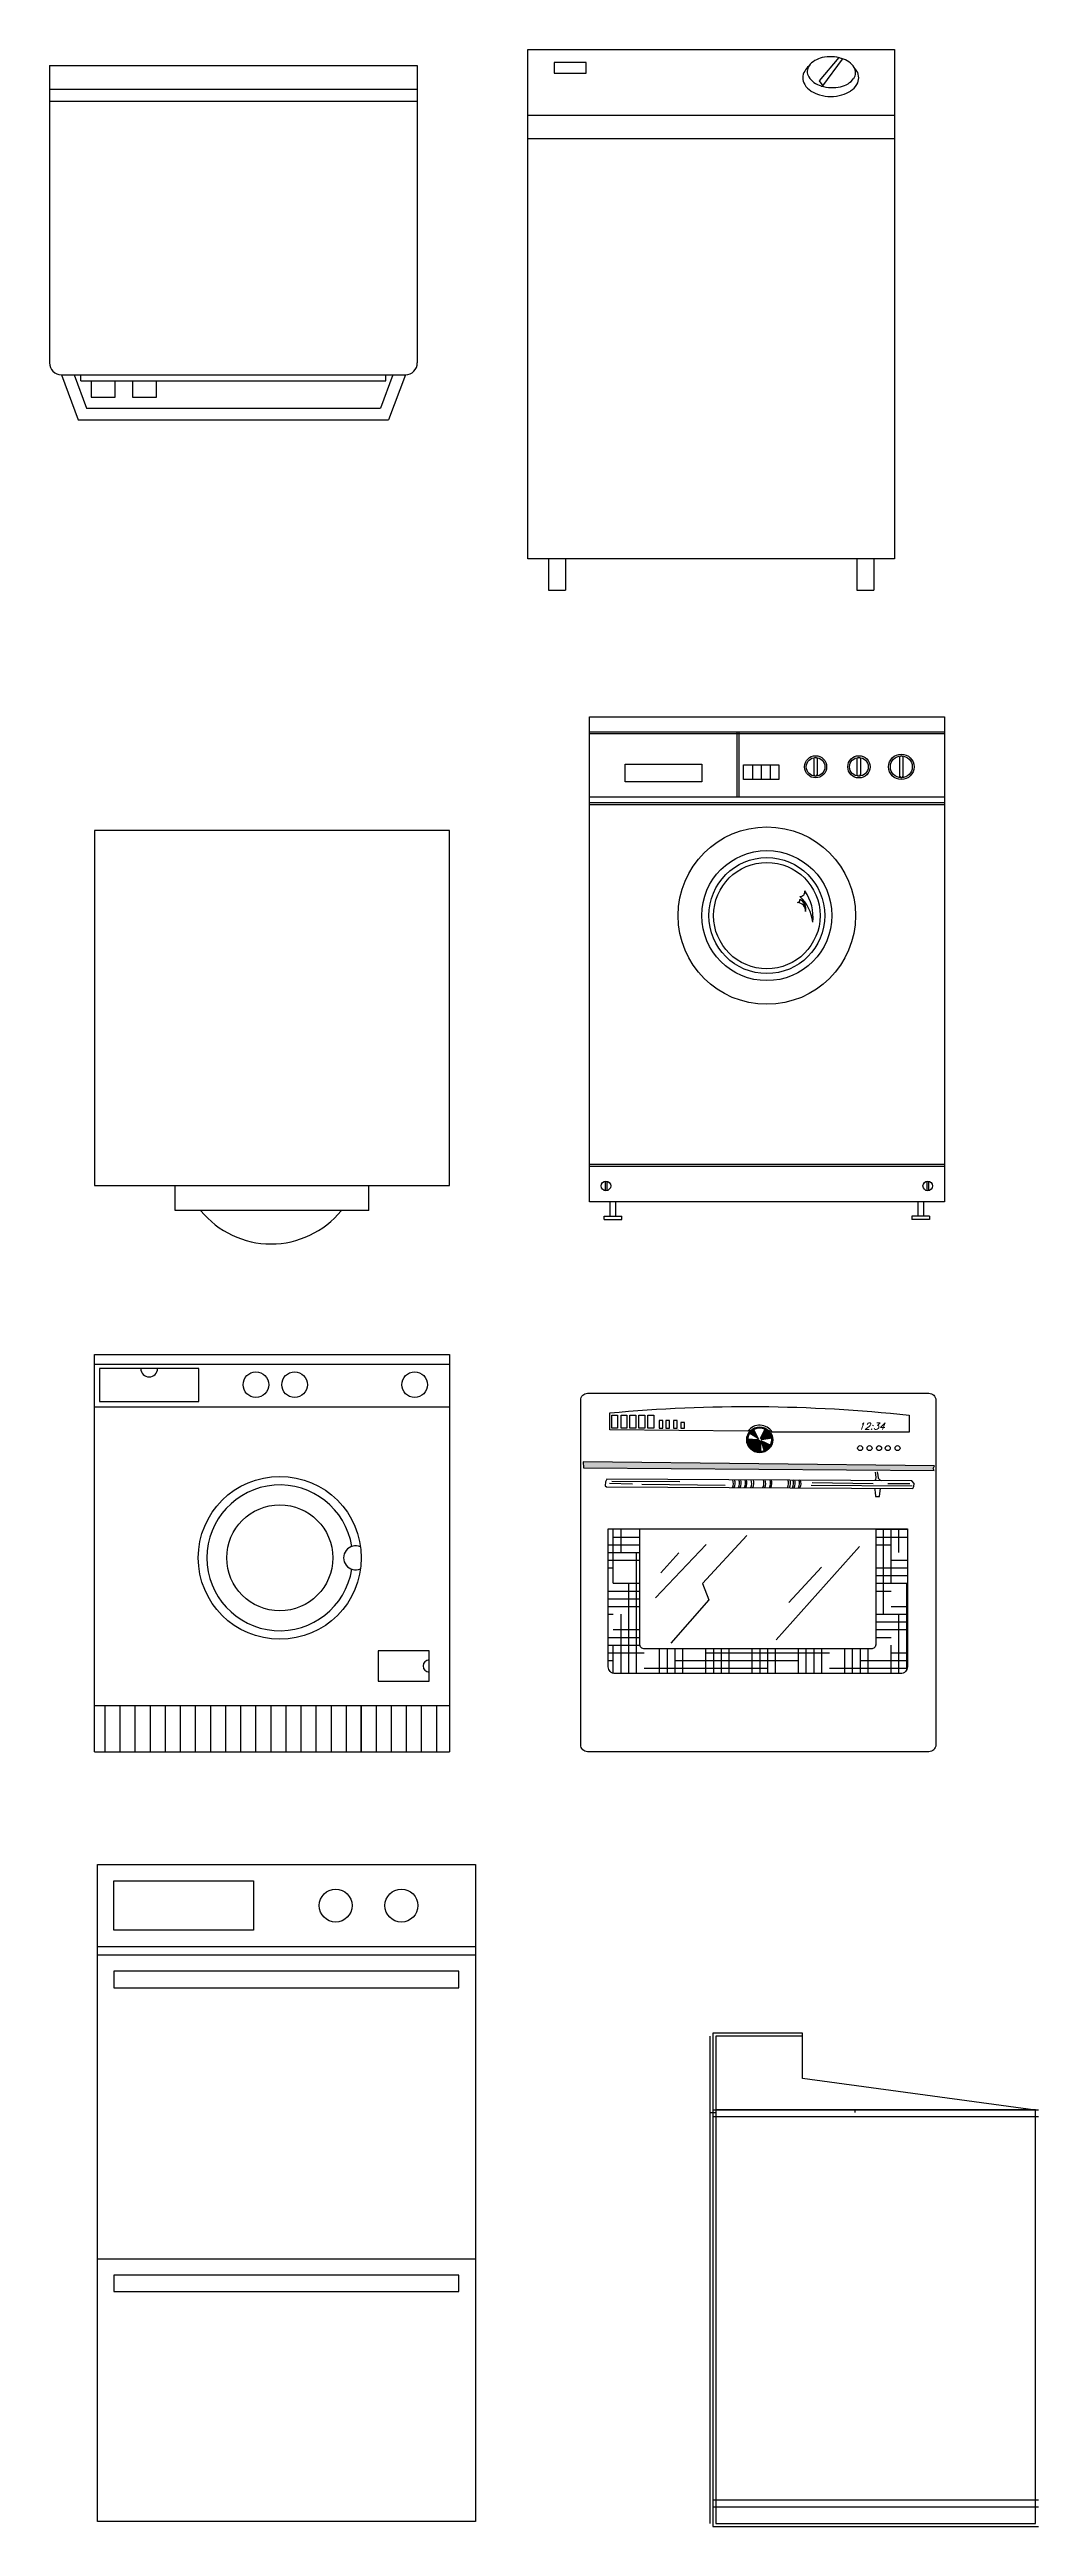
# Model space of a CAD drawing. Header units: millimetres. Extents: x 436 to 8707, y 4337 to 8587.
# Drawn here: x 3052 to 4723, y 4337 to 8526 of the extents above; entities that cross this region are included whole.
import ezdxf

# ---------------------------------------------------------------- set-up
doc = ezdxf.new("R2010")
doc.units = ezdxf.units.MM
doc.linetypes.add('DOT', pattern=[6.35, 0, -6.35])
doc.styles.add('ROMANS', font='romans', dxfattribs={"height": 200})

msp = doc.modelspace()

# ---------------------------------------------------------------- hatches: boundary and pattern name
at = {"lineweight": -2}
h = msp.add_hatch(color=256, dxfattribs=at)
h.dxf.hatch_style = 1
h.paths.add_polyline_path([(4273.9, 6174.8, 1), (4229.9, 6174.8, 1)])
h.paths.add_polyline_path([(4271.9, 6174.8, 1), (4231.9, 6174.8, 1)], flags=16)
h = msp.add_hatch(color=256, dxfattribs=at)
h.dxf.hatch_style = 1
h.paths.add_polyline_path([(4250.1, 6176.3), (4241.6, 6191.9, 0.113136), (4235.2, 6185.7)])
h.paths.add_polyline_path([(4253.1, 6154.9), (4253.1, 6172.4), (4249.5, 6175.4), (4232, 6176.4, 0.020483), (4231.9, 6174.8, 0.430949)])
h.paths.add_polyline_path([(4253.5, 6177.5), (4255, 6175.4), (4271.7, 6177.8, 0.244913), (4260.8, 6192.7)])
h.paths.add_polyline_path([(4254, 6173.8), (4259.2, 6156.2, 0.185142), (4269.8, 6165.8)])
h = msp.add_hatch(color=256, dxfattribs=at)
h.dxf.hatch_style = 1
h.paths.add_polyline_path([(4545.2, 6126.5), (4547.5, 6131), (3953.4, 6137.8), (3954.1, 6127.2), (4546.8, 6122.7)])
at = {"linetype": 'DOT', "lineweight": -2}
h = msp.add_hatch(dxfattribs=at)
h.set_pattern_fill('HOUND,_O', color=256, scale=208.8)
h.set_pattern_definition([(0, (-3407.949, 22009.678), (52.2, 13.05), [208.8, -104.4]), (90, (-3407.949, 22009.678), (-13.05, -52.2), [208.8, -104.4])])
h.paths.add_polyline_path([(3995.9, 5791, 0.414214), (4007.5, 5779.4), (4490, 5779.4, 0.414214), (4501.6, 5791), (4501.6, 6024), (4448.3, 6024), (4448.3, 5829.4, -0.414214), (4440.2, 5821.3), (4057.4, 5821.3, -0.414214), (4049.3, 5829.4), (4049.3, 6024), (3995.9, 6024)])

# ---------------------------------------------------------------- linework, layer by layer
at = {"linetype": 'Continuous'}
for p, q in [((3859.9, 7664.6), (3859.9, 8525.7)), ((3859.9, 8525.7), (4479.9, 8525.7)), ((4479.9, 8525.7), (4479.9, 7664.6)), ((3859.9, 8414.6), (4479.9, 8414.6)), ((3859.9, 8375.3), (4479.9, 8375.3)), ((4479.9, 7664.6), (3859.9, 7664.6)), ((3895, 7664.6), (3895, 7611.3)), ((3923.5, 7664.6), (3923.5, 7611.3)), ((4416.3, 7664.6), (4416.3, 7611.3)), ((4444.8, 7664.6), (4444.8, 7611.3))]:
    msp.add_line(p, q, dxfattribs=at)
for p, q in [((3958.6, 8504.1), (3904.3, 8504.1)), ((3904.3, 8504.1), (3904.3, 8486)), ((3958.6, 8486), (3958.6, 8504.1)), ((4385.8, 8512.4), (4352.6, 8473.1)), ((4358.7, 8464.1), (4391.9, 8509.4)), ((4391.9, 8509.4), (4385.8, 8512.4)), ((3051.6, 8498.6), (3673.2, 8498.6)), ((3051.6, 8498.6), (3051.6, 7995.8)), ((3673.2, 8498.6), (3673.2, 7995.8)), ((3904.3, 8486), (3958.6, 8486)), ((4352.6, 8473.1), (4358.7, 8464.1)), ((3051.6, 8458.6), (3673.2, 8458.6)), ((3051.6, 8438.6), (3673.2, 8438.6)), ((3071.6, 7975.8), (3653.2, 7975.8)), ((3071.6, 7975.8), (3100.1, 7899.3)), ((3093, 7975.8), (3114, 7919.3)), ((3104.7, 7965.8), (3104.7, 7975.8)), ((3104.7, 7965.8), (3620.2, 7965.8)), ((3122, 7965.8), (3122, 7938.1)), ((3162.6, 7938.1), (3162.6, 7965.8)), ((3192, 7965.8), (3192, 7938.1)), ((3232.6, 7938.1), (3232.6, 7965.8)), ((3631.9, 7975.8), (3610.9, 7919.3)), ((3620.2, 7965.8), (3620.2, 7975.8)), ((3653.2, 7975.8), (3624.8, 7899.3)), ((3114, 7919.3), (3610.9, 7919.3)), ((3122, 7938.1), (3162.6, 7938.1)), ((3192, 7938.1), (3232.6, 7938.1)), ((3100.1, 7899.3), (3624.8, 7899.3)), ((3895, 7611.3), (3923.5, 7611.3)), ((4416.3, 7611.3), (4444.8, 7611.3)), ((3964, 6577.2), (3964, 7397.2)), ((3964, 7397.2), (4564, 7397.2)), ((3964, 7372.2), (4564, 7372.2)), ((4214, 7262.2), (4214, 7372.2)), ((4217, 7262.2), (4217, 7372.2)), ((4564, 7397.2), (4564, 6577.2)), ((3964, 7369.2), (4564, 7369.2)), ((4224.5, 7316.3), (4284.5, 7316.3)), ((4343.8, 7299), (4343.8, 7326.6)), ((4349.1, 7326.6), (4349.1, 7299)), ((4416.9, 7299.2), (4416.9, 7326.7)), ((4422.2, 7326.7), (4422.2, 7299.2)), ((4488.7, 7296.2), (4488.7, 7329.4)), ((4494, 7329.4), (4494, 7296.2)), ((3964, 7262.2), (4564, 7262.2)), ((3964, 7252.2), (4564, 7252.2)), ((3964, 7249.2), (4564, 7249.2)), ((3127.8, 7205.1), (3127.8, 6605.1)), ((3727.8, 7205.1), (3127.8, 7205.1)), ((3727.8, 6605.1), (3727.8, 7205.1)), ((4564, 6640.2), (3964, 6640.2)), ((4564, 6637.2), (3964, 6637.2)), ((3127.8, 6605.1), (3727.8, 6605.1)), ((3264.2, 6562.3), (3264.2, 6605.1)), ((3591.4, 6562.3), (3591.4, 6605.1)), ((4564, 6577.2), (3964, 6577.2)), ((3990.6, 6611.9), (3990.6, 6596.2)), ((3993.6, 6611.9), (3993.6, 6596.2)), ((3999, 6553.2), (3999, 6577.2)), ((4009, 6553.2), (4009, 6577.2)), ((4519, 6577.2), (4519, 6553.2)), ((4529, 6577.2), (4529, 6553.2)), ((4534.4, 6611.9), (4534.4, 6596.2)), ((4537.4, 6611.9), (4537.4, 6596.2)), ((3591.4, 6562.3), (3264.2, 6562.3)), ((3989, 6553.2), (4019, 6553.2)), ((3989, 6547.2), (3989, 6553.2)), ((3989, 6547.2), (4019, 6547.2)), ((4019, 6547.2), (4019, 6553.2)), ((4539, 6553.2), (4509, 6553.2)), ((4509, 6553.2), (4509, 6547.2)), ((4539, 6547.2), (4509, 6547.2)), ((4539, 6553.2), (4539, 6547.2)), ((3127.8, 5647.4), (3127.8, 6319.1)), ((3127.8, 6319.1), (3727.8, 6319.1)), ((3127.8, 6302.9), (3727.8, 6302.9)), ((3727.8, 6319.1), (3727.8, 5647.4)), ((3127.8, 6230.4), (3727.8, 6230.4)), ((3727.8, 5725), (3127.8, 5725)), ((3145, 5725), (3145, 5647.4)), ((3170.5, 5725), (3170.5, 5647.4)), ((3196, 5725), (3196, 5647.4)), ((3221.5, 5725), (3221.5, 5647.4)), ((3247, 5725), (3247, 5647.4)), ((3272.4, 5725), (3272.4, 5647.4)), ((3297.9, 5725), (3297.9, 5647.4)), ((3323.4, 5725), (3323.4, 5647.4)), ((3348.9, 5725), (3348.9, 5647.4)), ((3374.4, 5725), (3374.4, 5647.4)), ((3399.9, 5725), (3399.9, 5647.4)), ((3425.4, 5725), (3425.4, 5647.4)), ((3450.9, 5725), (3450.9, 5647.4)), ((3476.4, 5725), (3476.4, 5647.4)), ((3501.9, 5725), (3501.9, 5647.4)), ((3527.4, 5725), (3527.4, 5647.4)), ((3552.9, 5725), (3552.9, 5647.4)), ((3578, 5725), (3578, 5647.4)), ((3578.4, 5725), (3578.4, 5647.4)), ((3603.4, 5725), (3603.4, 5647.4)), ((3628.9, 5725), (3628.9, 5647.4)), ((3654.4, 5725), (3654.4, 5647.4)), ((3679.9, 5725), (3679.9, 5647.4)), ((3705.4, 5725), (3705.4, 5647.4)), ((3127.8, 5647.4), (3727.8, 5647.4)), ((3132.4, 4345.4), (3132.4, 5456.5)), ((3132.4, 5456.5), (3771.3, 5456.5)), ((3771.3, 5456.5), (3771.3, 4345.4)), ((3160.2, 5428.8), (3396.3, 5428.8)), ((3160.2, 5345.4), (3160.2, 5428.8)), ((3396.3, 5428.8), (3396.3, 5345.4)), ((3396.3, 5345.4), (3160.2, 5345.4)), ((3132.4, 5317.7), (3771.3, 5317.7)), ((3132.4, 5303.8), (3771.3, 5303.8)), ((3743.5, 5276), (3160.2, 5276)), ((3160.2, 5276), (3160.2, 5248.2)), ((3160.2, 5248.2), (3743.5, 5248.2)), ((3743.5, 5248.2), (3743.5, 5276)), ((4167.7, 5166.6), (4167.7, 4342.2)), ((4172.7, 5171.6), (4172.7, 4337.2)), ((4324.5, 5171.6), (4172.7, 5171.6)), ((4177.7, 5166.6), (4177.7, 4342.2)), ((4324.5, 5166.6), (4177.7, 5166.6)), ((4324.5, 5094.7), (4324.5, 5171.6)), ((4718, 5041.2), (4324.5, 5094.7)), ((4167.7, 5037.2), (4177.7, 5037.2)), ((4723, 5041.2), (4172.7, 5041.2)), ((4723, 5029.8), (4172.7, 5029.8)), ((4177.7, 5042.2), (4718, 5042.2)), ((4412.7, 5041.2), (4412.7, 5037.2)), ((4718, 4342.2), (4718, 5041.2)), ((3132.4, 4789.9), (3771.3, 4789.9)), ((3743.5, 4762.1), (3160.2, 4762.1)), ((3160.2, 4762.1), (3160.2, 4734.3)), ((3160.2, 4734.3), (3743.5, 4734.3)), ((3743.5, 4734.3), (3743.5, 4762.1)), ((4723, 4381.5), (4172.7, 4381.5)), ((4723, 4370), (4172.7, 4370)), ((3771.3, 4345.4), (3132.4, 4345.4)), ((4172.7, 4337.2), (4723, 4337.2)), ((4177.7, 4342.2), (4718, 4342.2))]:
    msp.add_line(p, q)
at = {"lineweight": -2}
for p, q in [((4230, 6176.6), (4249.5, 6175.4)), ((4250.1, 6176.3), (4233.5, 6186.8)), ((4250.1, 6176.3), (4240.7, 6193.7)), ((4249.5, 6175.4), (4253.1, 6172.4)), ((4253.1, 6172.4), (4253.1, 6152.8)), ((4253.5, 6177.5), (4261.7, 6194.5)), ((4253.5, 6177.5), (4255, 6175.4)), ((4254, 6173.8), (4259.8, 6154.3)), ((4254, 6173.8), (4271.6, 6164.9)), ((4255, 6175.4), (4273.7, 6178.1)), ((3991.4, 6103.5), (3991, 6096.8)), ((3991, 6096.8), (3993, 6095)), ((3993.5, 6108.5), (3991.4, 6103.5)), ((3993, 6095), (4510.5, 6092.7)), ((4509.3, 6105.3), (3993.5, 6108.5)), ((4512.8, 6100.8), (4509.3, 6105.3)), ((4510.5, 6092.7), (4512.7, 6096.1)), ((4512.7, 6096.1), (4512.8, 6100.8))]:
    msp.add_line(p, q, dxfattribs=at)
for points in [[(4024.4, 7317.3), (4154.4, 7317.3), (4154.4, 7287.3), (4024.4, 7287.3)], [(3136.2, 6295.2), (3136.2, 6239.6), (3303.9, 6239.6), (3303.9, 6295.2)], [(3693.3, 5766.4), (3693.3, 5818.2), (3607, 5818.2), (3607, 5766.4)]]:
    msp.add_lwpolyline(points, close=True)
for points in [[(4284.5, 7291.3), (4224.5, 7291.3), (4224.5, 7316.3)], [(4239.5, 7316.3), (4239.5, 7291.3)], [(4254.5, 7316.3), (4254.5, 7291.3)], [(4269.5, 7316.3), (4269.5, 7291.3)], [(4284.5, 7316.3), (4284.5, 7291.3)]]:
    msp.add_lwpolyline(points)
for points in [[(3961, 6253.5), (4538, 6253.5, -0.414214), (4549.6, 6241.9), (4549.6, 5659, -0.414214), (4538, 5647.4), (3961, 5647.4, -0.414214), (3949.4, 5659), (3949.4, 6241.9, -0.414214)], [(3998.8, 6191.6), (3998.8, 6220.4, -0.049484), (4504.3, 6216.6), (4504.3, 6187.8), (4272.8, 6187.8, 0.537919), (4232.1, 6189.4)], [(3995.9, 6024), (4501.6, 6024), (4501.6, 5791, -0.414214), (4490, 5779.4), (4007.5, 5779.4, -0.414214), (3995.9, 5791)]]:
    msp.add_lwpolyline(points, format="xyb", close=True, dxfattribs=at)
for points in [[(4002, 6216.4), (4011.8, 6216.4), (4011.8, 6194.2), (4002, 6194.2)], [(4017.6, 6216.4), (4027.5, 6216.4), (4027.5, 6194.2), (4017.6, 6194.2)], [(4032.5, 6216.4), (4042.3, 6216.4), (4042.3, 6194.2), (4032.5, 6194.2)], [(4047.9, 6216.4), (4057.7, 6216.4), (4057.7, 6194.2), (4047.9, 6194.2)], [(4063, 6216.4), (4072.8, 6216.4), (4072.8, 6194.2), (4063, 6194.2)], [(4082, 6194.2), (4088.2, 6194.2), (4088.2, 6207.2), (4082, 6207.2)], [(4093, 6194.2), (4099.3, 6194.2), (4099.3, 6207.2), (4093, 6207.2)], [(4106.2, 6194.2), (4112.5, 6194.2), (4112.5, 6207.2), (4106.2, 6207.2)], [(4118.5, 6194.2), (4124.8, 6194.2), (4124.8, 6204.3), (4118.5, 6204.3)], [(4545.2, 6126.5), (4547.5, 6131), (3953.4, 6137.8), (3954.1, 6127.2), (4546.8, 6122.7)]]:
    msp.add_lwpolyline(points, close=True, dxfattribs=at)
for points in [[(4446.9, 6120.2), (4448.1, 6111.4), (4447.5, 6107.3), (4446.5, 6106.6), (4446.5, 6105.8)], [(4450.4, 6120.4), (4451.7, 6114.8), (4451.9, 6110.2), (4454.6, 6107.9), (4456.3, 6106.8), (4458, 6105.8), (4458, 6105.6)], [(4036.7, 6099.7), (3997.9, 6101)], [(4001.9, 6105), (4117.1, 6104.4)], [(4193.4, 6097.7), (4052.8, 6099)], [(4509.4, 6096.3), (4338.7, 6097.7)], [(4340.7, 6102.4), (4443.8, 6101)], [(4445.8, 6093), (4446.9, 6086.5), (4447.6, 6079.2), (4454.4, 6079.2), (4456.3, 6093)], [(4468.5, 6101), (4505.4, 6101)], [(4161.5, 5997.6), (4075.7, 5907.3)], [(4230.4, 6013), (4155.4, 5931.8), (4166.1, 5904.2), (4101.8, 5830.7)], [(4420.4, 5994.6), (4279.5, 5836.8)], [(4115.5, 5983.9), (4084.9, 5950.1)], [(4356.1, 5959.3), (4300.9, 5899.6)]]:
    msp.add_lwpolyline(points, dxfattribs=at)
msp.add_lwpolyline([(4448.3, 6024), (4448.3, 5829.4, -0.414214), (4440.2, 5821.3), (4057.4, 5821.3, -0.414214), (4049.3, 5829.4), (4049.3, 6024)], format="xyb", dxfattribs=at)
for centre, radius in [((4346.4, 7312.8), 18.7), ((4419.6, 7312.8), 18.8), ((4491.3, 7312.8), 21.5), ((4491.3, 7312.8), 18.5), ((4346.4, 7312.8), 15.7), ((4419.6, 7312.8), 15.8), ((4264, 7061.2), 150), ((4264, 7061.2), 110), ((4264, 7061.2), 98), ((4264, 7061.2), 90), ((3992.1, 6604), 8), ((4535.9, 6604), 8), ((3400.4, 6268), 21.6), ((3465.8, 6268), 21.6), ((3668.7, 6268), 21.6), ((3440.8, 5975.2), 137.7), ((3440.8, 5975.2), 89.6), ((3535.2, 5387.1), 27.8), ((3646.3, 5387.1), 27.8)]:
    msp.add_circle(centre, radius)
for centre, radius in [((4251.9, 6174.8), 22), ((4251.9, 6174.8), 20), ((4421.7, 6160.7), 4.25), ((4437.6, 6160.7), 4.25), ((4453.6, 6160.7), 4.25), ((4468.4, 6160.7), 4.25), ((4484.9, 6160.7), 4.25)]:
    msp.add_circle(centre, radius, dxfattribs=at)
for centre, radius, start, end in [((4360.4, 8480.6), 30.6, 120.4549, 144.9241), ((4367.5, 8468.6), 44.5, 102.7032, 120.4549), ((4371.7, 8449.9), 63.7, 73.0568, 102.7313), ((4377.3, 8468.3), 44.5, 55.3051, 73.0568), ((4385.2, 8479.7), 30.6, 30.8358, 55.3051), ((4346.2, 8478), 21.5, 148.1599, 211.8225), ((4358.6, 8470.3), 36.1, 130.9538, 148.1599), ((4358.6, 8485.7), 36.1, 211.8401, 236.2962), ((4349.4, 8488.4), 17.1, 144.9241, 210.8485), ((4361, 8495.3), 30.6, 210.8358, 235.3051), ((4368.9, 8506.7), 44.5, 235.3051, 253.0568), ((4374.5, 8525), 63.7, 253.0568, 282.6974), ((4378.7, 8506.3), 44.5, 282.7032, 300.4549), ((4385.7, 8494.4), 30.6, 300.4549, 324.9241), ((4385.5, 8485.7), 36.1, 303.7038, 328.1599), ((4396.8, 8486.6), 17.1, 324.9241, 30.8145), ((4385.5, 8470.3), 36.1, 31.8401, 43.9081), ((4397.9, 8478), 21.5, 328.1599, 31.8458), ((4366.7, 8497.8), 50.7, 236.2962, 254.5553), ((4372, 8517.1), 70.7, 254.5553, 285.4476), ((4377.4, 8497.8), 50.7, 285.4447, 303.7038), ((3071.6, 7995.8), 20, 180, 270), ((3653.2, 7995.8), 20, 270, 0), ((4491.3, 7328.6), 2.78, 18.0218, 161.9782), ((4346.4, 7325.8), 2.78, 18.0218, 161.9782), ((4346.4, 7299.9), 2.79, 198.4532, 341.5468), ((4419.6, 7325.9), 2.78, 18.0218, 161.9782), ((4419.6, 7300.1), 2.79, 198.4532, 341.5468), ((4491.3, 7297.1), 2.79, 198.4532, 341.5468), ((4315.2, 7088), 4.8, 279.1081, 7.4335), ((4315.4, 7069), 14.3, 356.6583, 87.7168), ((4320.4, 7101.6), 7.96, 265.2187, 9.7213), ((4270.4, 7041.6), 71.7, 6.822, 46.5489), ((4310.8, 7071.8), 19.1, 349.1396, 61.509), ((4267.5, 7059.5), 74.6, 352.808, 35.6047), ((3426, 6659.1), 153.1, 219.2339, 320.7661), ((3220, 6295.2), 14.1, 180, 0), ((3440.8, 5975.2), 123.2, 9.0246, 350.9754), ((3569.2, 5975.2), 20.5, 67.0362, 292.9638), ((3693.3, 5792.3), 10.3, 90, 270)]:
    msp.add_arc(centre, radius, start, end)
for centre, start in [((4190.3, 6101.4), 334.9006), ((4193.2, 6101.4), 334.8534), ((4200.6, 6101.4), 334.7351), ((4203.5, 6101.4), 334.6878), ((4210.9, 6101.4), 334.5694), ((4213.2, 6101.4), 334.5315), ((4221.2, 6101.4), 334.4034), ((4225, 6101.4), 334.3417), ((4242, 6101.4), 334.066), ((4244.9, 6101.4), 334.0184), ((4253.2, 6101.4), 333.8851), ((4255.5, 6101.4), 333.8469), ((4283.4, 6101.4), 333.3932), ((4287, 6101.4), 333.3357), ((4291.9, 6101.4), 333.2543), ((4294.9, 6101.4), 333.2064), ((4301.9, 6101.4), 333.0913), ((4304.6, 6101.4), 333.0481)]:
    msp.add_arc(centre, 17.2, start, 18.827, dxfattribs=at)

# ---------------------------------------------------------------- texts
at = {"lineweight": -2, "style": 'ROMANS', "oblique": 20}
msp.add_text('12:34', height=11.6, dxfattribs=at).set_placement((4418.5, 6192))

doc.saveas('drawing.dxf')
